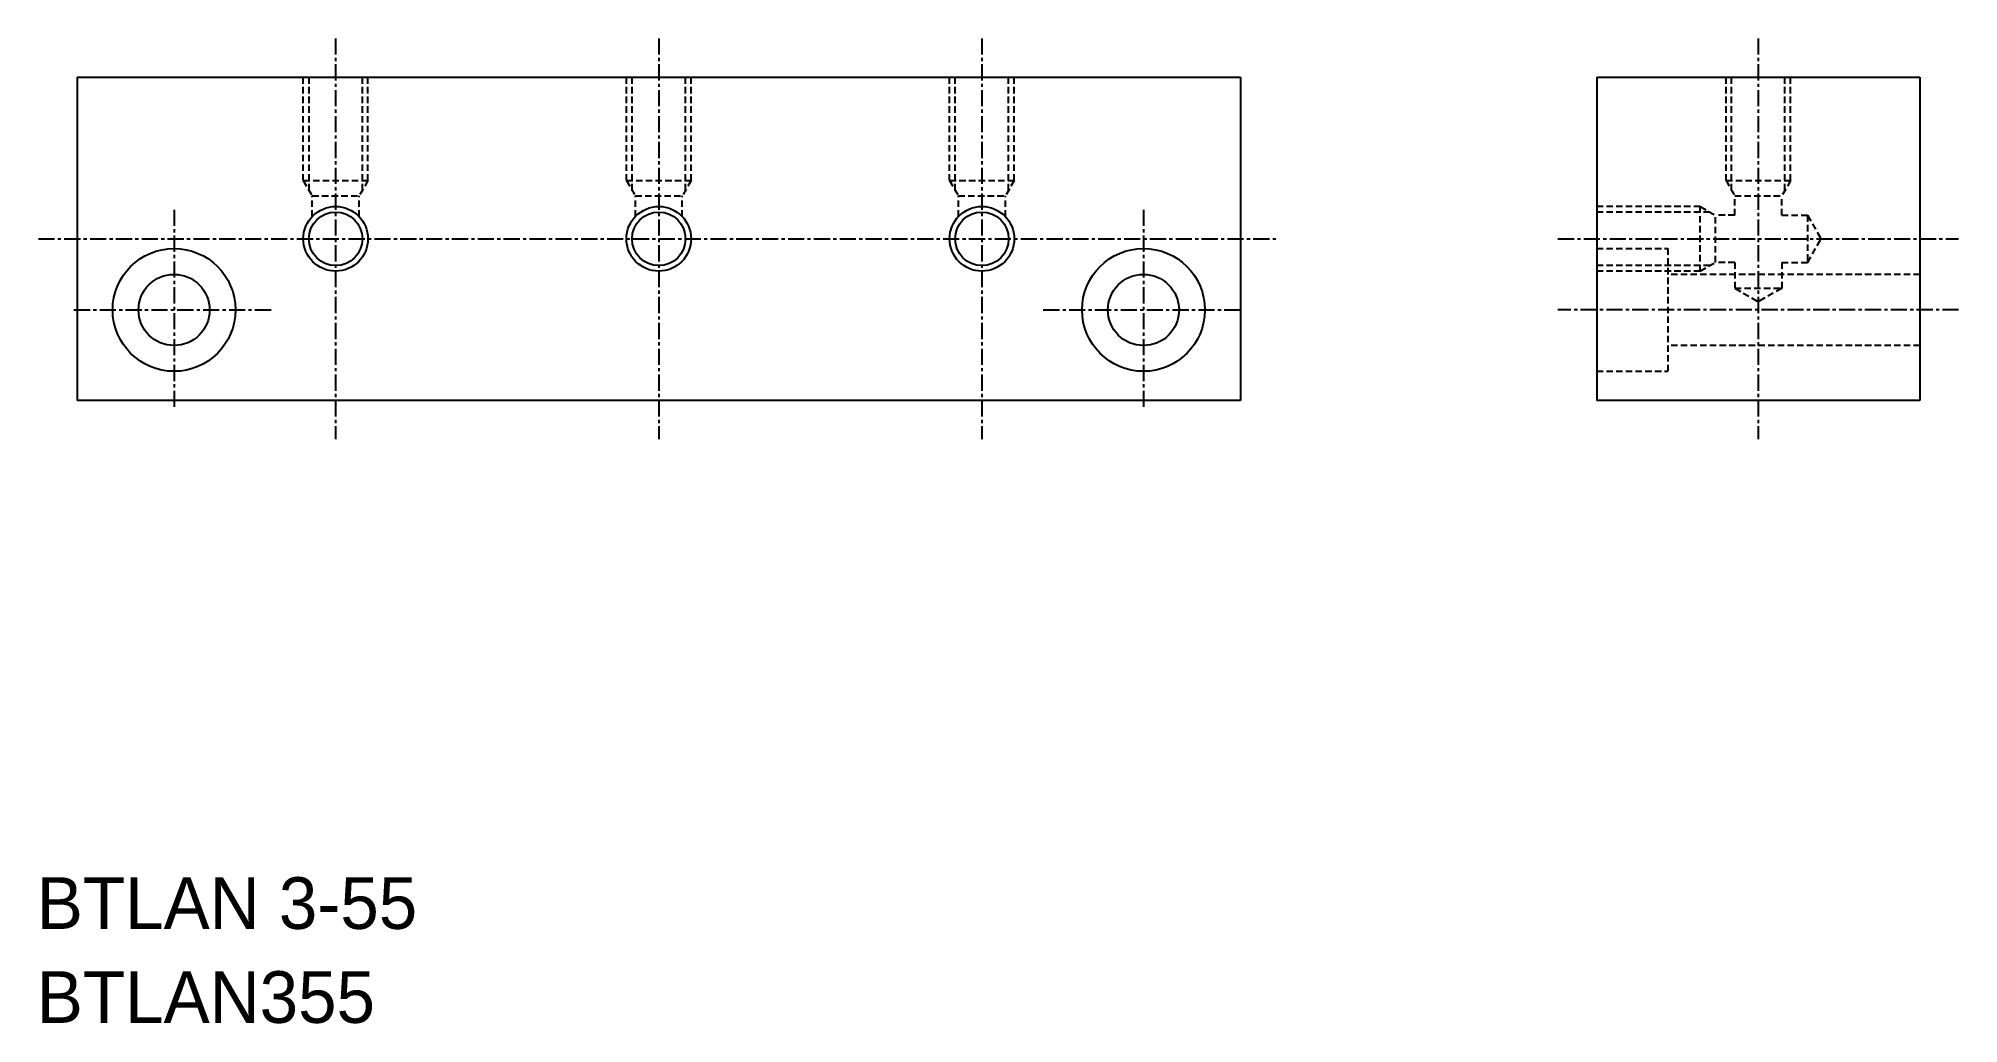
# Model space of a CAD drawing. Extents: x 5756 to 5904, y 23034 to 23111.
import ezdxf

# ---------------------------------------------------------------- set-up
doc = ezdxf.new("R2010")
doc.units = 0
doc.linetypes.add('CENTER', pattern=[2, 1.25, -0.25, 0.25, -0.25])
doc.linetypes.add('DASHED', pattern=[0.75, 0.5, -0.25])
doc.layers.get('0').update_dxf_attribs({"linetype": 'CONTINUOUS'})
doc.layers.add('CENTER', color=1, linetype='CENTER')

msp = doc.modelspace()

# ---------------------------------------------------------------- linework, layer by layer
at = {"color": 7, "linetype": 'CONTINUOUS'}
for p, q in [((5758.67, 23107.51), (5848.67, 23107.51)), ((5758.67, 23107.51), (5758.67, 23082.51)), ((5848.67, 23107.51), (5848.67, 23082.51)), ((5876.24, 23107.51), (5876.24, 23082.51)), ((5876.24, 23107.51), (5901.24, 23107.51)), ((5901.24, 23107.51), (5901.24, 23082.51)), ((5848.67, 23082.51), (5758.67, 23082.51)), ((5901.24, 23082.51), (5876.24, 23082.51))]:
    msp.add_line(p, q, dxfattribs=at)
at = {"color": 3, "linetype": 'DASHED'}
for p, q in [((5776.17, 23099.51), (5776.17, 23107.51)), ((5776.61, 23098.76), (5776.61, 23107.51)), ((5780.74, 23098.76), (5780.74, 23107.51)), ((5781.17, 23099.51), (5781.17, 23107.51)), ((5801.17, 23099.51), (5801.17, 23107.51)), ((5801.61, 23098.76), (5801.61, 23107.51)), ((5805.74, 23098.76), (5805.74, 23107.51)), ((5806.17, 23099.51), (5806.17, 23107.51)), ((5826.17, 23099.51), (5826.17, 23107.51)), ((5826.61, 23098.76), (5826.61, 23107.51)), ((5830.74, 23098.76), (5830.74, 23107.51)), ((5831.17, 23099.51), (5831.17, 23107.51)), ((5886.24, 23099.51), (5886.24, 23107.51)), ((5886.67, 23098.76), (5886.67, 23107.51)), ((5890.8, 23098.76), (5890.8, 23107.51)), ((5891.24, 23099.51), (5891.24, 23107.51)), ((5776.17, 23099.51), (5776.86, 23098.33)), ((5776.17, 23099.51), (5781.17, 23099.51)), ((5781.17, 23099.51), (5780.49, 23098.33)), ((5801.17, 23099.51), (5806.17, 23099.51)), ((5801.17, 23099.51), (5801.86, 23098.33)), ((5806.17, 23099.51), (5805.49, 23098.33)), ((5826.17, 23099.51), (5831.17, 23099.51)), ((5826.17, 23099.51), (5826.86, 23098.33)), ((5831.17, 23099.51), (5830.49, 23098.33)), ((5886.24, 23099.51), (5886.92, 23098.33)), ((5886.24, 23099.51), (5891.24, 23099.51)), ((5891.24, 23099.51), (5890.55, 23098.33)), ((5776.86, 23098.33), (5780.49, 23098.33)), ((5776.86, 23096.73), (5776.86, 23098.33)), ((5780.49, 23096.73), (5780.49, 23098.33)), ((5801.86, 23096.73), (5801.86, 23098.33)), ((5801.86, 23098.33), (5805.49, 23098.33)), ((5805.49, 23096.73), (5805.49, 23098.33)), ((5826.86, 23098.33), (5830.49, 23098.33)), ((5826.86, 23096.73), (5826.86, 23098.33)), ((5830.49, 23096.73), (5830.49, 23098.33)), ((5884.24, 23097.51), (5876.24, 23097.51)), ((5884.99, 23097.08), (5876.24, 23097.08)), ((5884.24, 23092.51), (5884.24, 23097.51)), ((5884.24, 23097.51), (5885.42, 23096.83)), ((5886.92, 23096.83), (5886.92, 23098.33)), ((5886.92, 23098.33), (5890.55, 23098.33)), ((5890.55, 23096.83), (5890.55, 23098.33)), ((5885.42, 23093.19), (5885.42, 23096.83)), ((5886.92, 23096.83), (5885.42, 23096.83)), ((5890.55, 23096.83), (5892.55, 23096.83)), ((5892.55, 23096.83), (5892.55, 23093.19)), ((5892.55, 23096.83), (5893.6, 23095.01)), ((5876.24, 23094.26), (5881.74, 23094.26)), ((5881.74, 23094.26), (5881.74, 23084.76)), ((5892.55, 23093.19), (5893.6, 23095.01)), ((5884.99, 23092.94), (5876.24, 23092.94)), ((5884.24, 23092.51), (5876.24, 23092.51)), ((5884.24, 23092.51), (5885.42, 23093.19)), ((5886.92, 23093.19), (5885.42, 23093.19)), ((5886.92, 23093.19), (5886.92, 23091.19)), ((5890.55, 23093.19), (5892.55, 23093.19)), ((5890.55, 23093.19), (5890.55, 23091.19)), ((5901.24, 23092.26), (5881.74, 23092.26)), ((5886.92, 23091.19), (5890.55, 23091.19)), ((5886.92, 23091.19), (5888.74, 23090.15)), ((5890.55, 23091.19), (5888.74, 23090.15)), ((5901.24, 23086.76), (5881.74, 23086.76)), ((5876.24, 23084.76), (5881.74, 23084.76))]:
    msp.add_line(p, q, dxfattribs=at)
at = {"color": 3, "linetype": 'CONTINUOUS'}
for centre in [(5778.67, 23095.01), (5803.67, 23095.01), (5828.67, 23095.01)]:
    msp.add_circle(centre, 2.5, dxfattribs=at)
at = {"color": 7, "linetype": 'CONTINUOUS'}
for centre, radius in [((5778.67, 23095.01), 2.07), ((5803.67, 23095.01), 2.07), ((5828.67, 23095.01), 2.07), ((5766.17, 23089.51), 4.75), ((5841.17, 23089.51), 4.75), ((5766.17, 23089.51), 2.75), ((5841.17, 23089.51), 2.75)]:
    msp.add_circle(centre, radius, dxfattribs=at)
at = {"layer": 'CENTER', "color": 1, "linetype": 'CENTER'}
for p, q in [((5778.67, 23110.51), (5778.67, 23079.51)), ((5803.67, 23110.51), (5803.67, 23079.51)), ((5828.67, 23110.51), (5828.67, 23079.51)), ((5888.74, 23110.51), (5888.74, 23079.51)), ((5766.17, 23097.26), (5766.17, 23081.76)), ((5841.17, 23097.26), (5841.17, 23081.76)), ((5755.67, 23095.01), (5851.67, 23095.01)), ((5873.24, 23095.01), (5904.24, 23095.01)), ((5758.42, 23089.51), (5773.92, 23089.51)), ((5833.42, 23089.51), (5848.92, 23089.51)), ((5904.24, 23089.51), (5873.24, 23089.51))]:
    msp.add_line(p, q, dxfattribs=at)

# ---------------------------------------------------------------- texts
at = {"color": 7, "linetype": 'CONTINUOUS'}
for s, p in [('BTLAN 3-55', (5755.55, 23041.63)), ('BTLAN355', (5755.55, 23034.36))]:
    msp.add_text(s, height=4, dxfattribs=at).set_placement(p)

doc.saveas('drawing.dxf')
